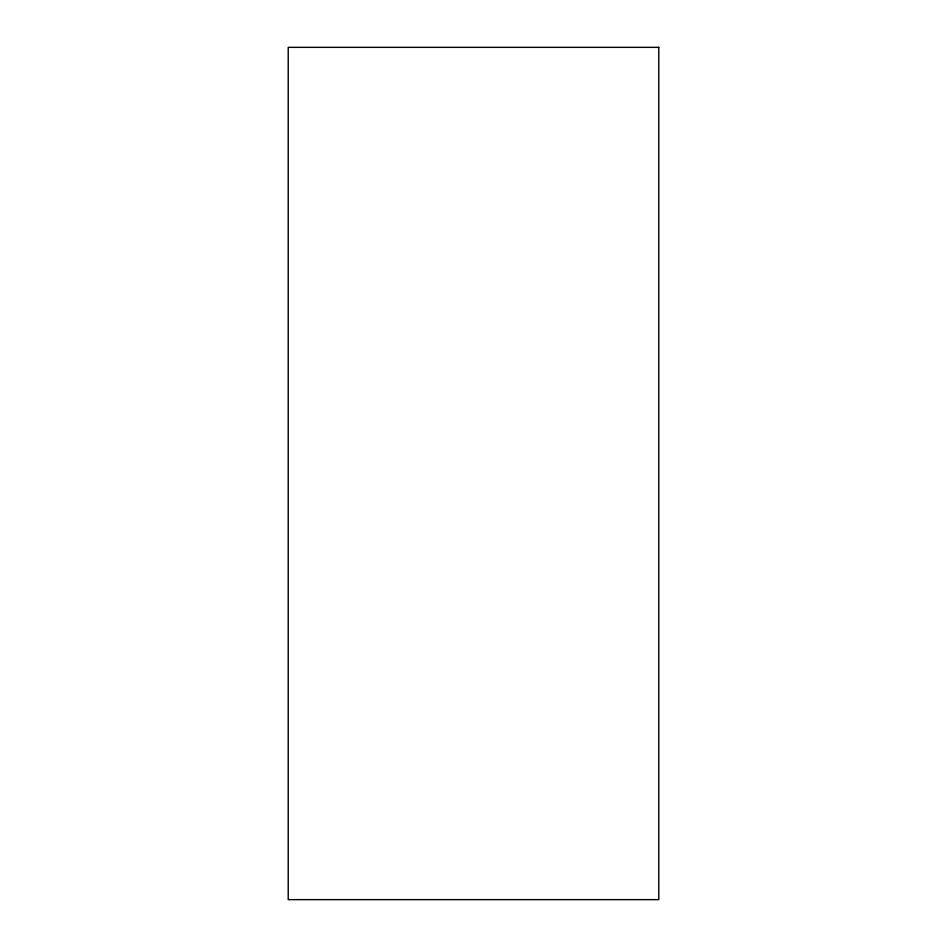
<?xml version="1.0" encoding="UTF-8"?>
<svg xmlns="http://www.w3.org/2000/svg" width="947" height="947" viewBox="0 0 947 947"><rect width="100%" height="100%" fill="white"/><g stroke="black" fill="none" stroke-linecap="round" stroke-linejoin="round"><path stroke-width="1.42" d="M658.781 47.35L288.219 47.35L288.219 899.65L658.781 899.65L658.781 47.35"/></g></svg>
